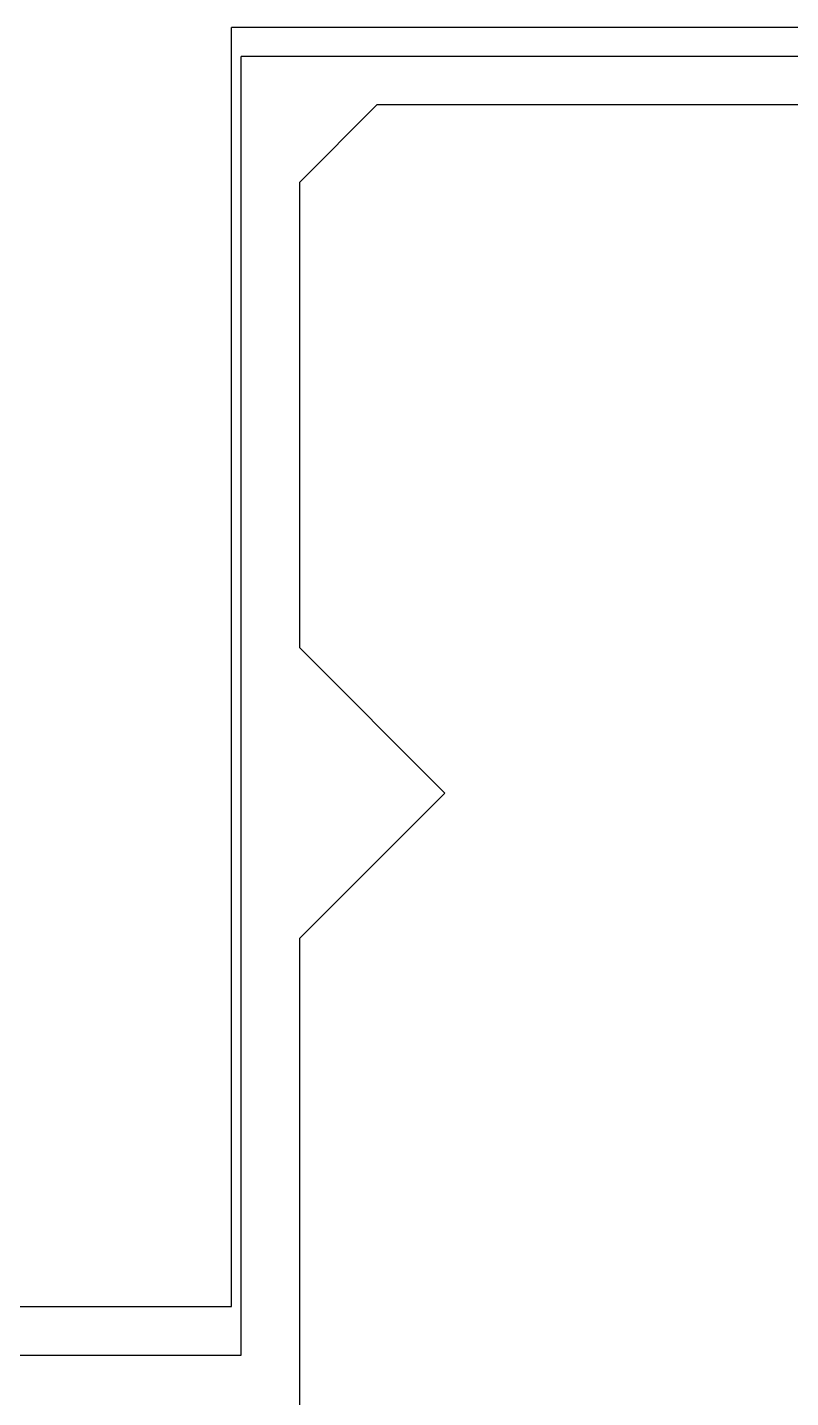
# Model space of a CAD drawing. Header units: millimetres. Extents: x -201 to 3037, y -406 to 3230.
# Drawn here: x 2237.19 to 2245.07, y 1356.16 to 1370.3 of the extents above; entities that cross this region are included whole.
import ezdxf

# ---------------------------------------------------------------- set-up
doc = ezdxf.new("R2010")
doc.units = ezdxf.units.MM
doc.layers.add('HIDDEN', color=8, linetype='Continuous')
doc.layers.add('VISIBLE', color=7, linetype='Continuous')

msp = doc.modelspace()

# ---------------------------------------------------------------- linework, layer by layer
at = {"layer": 'HIDDEN'}
for points in [[(2260.7, 1370.3), (2239.3, 1370.3)], [(2239.3, 1357.1), (2239.3, 1370.3)], [(2260.7, 1370.3), (2239.3, 1370.3)], [(2239.3, 1357.1), (2239.3, 1370.3)], [(2260.7, 1370.3), (2239.3, 1370.3)], [(2239.3, 1357.1), (2239.3, 1370.3)], [(2260.7, 1370.3), (2239.3, 1370.3)], [(2239.3, 1357.1), (2239.3, 1370.3)], [(2260.7, 1370.3), (2239.3, 1370.3)], [(2239.3, 1357.1), (2239.3, 1370.3)], [(2260.7, 1370.3), (2239.3, 1370.3)], [(2239.3, 1357.1), (2239.3, 1370.3)], [(2260.7, 1370.3), (2239.3, 1370.3)], [(2239.3, 1357.1), (2239.3, 1370.3)], [(2260.6, 1370), (2239.4, 1370)], [(2239.4, 1356.6), (2239.4, 1370)], [(2239.4, 1356.6), (2239.4, 1370)], [(2260.6, 1370), (2239.4, 1370)], [(2239.4, 1356.6), (2239.4, 1370)], [(2240.8, 1369.5), (2240, 1368.7)], [(2259.2, 1369.5), (2240.8, 1369.5)], [(2240, 1368.7), (2240, 1363.9)], [(2240, 1363.9), (2241.5, 1362.4)], [(2241.5, 1362.4), (2240, 1360.9)], [(2240, 1360.9), (2240, 1352)], [(2229, 1357.1), (2239.3, 1357.1)], [(2229, 1357.1), (2239.3, 1357.1)], [(2229, 1357.1), (2239.3, 1357.1)], [(2229, 1357.1), (2239.3, 1357.1)], [(2229, 1357.1), (2239.3, 1357.1)], [(2229, 1357.1), (2239.3, 1357.1)], [(2229, 1357.1), (2239.3, 1357.1)], [(2228, 1356.6), (2239.4, 1356.6)], [(2228, 1356.6), (2239.4, 1356.6)], [(2228, 1356.6), (2239.4, 1356.6)]]:
    msp.add_lwpolyline(points, dxfattribs=at)
at = {"layer": 'VISIBLE'}
for points in [[(2260.7, 1370.3), (2239.3, 1370.3)], [(2239.3, 1357.1), (2239.3, 1370.3)], [(2260.6, 1370), (2239.4, 1370)], [(2260.6, 1370), (2239.4, 1370)], [(2239.4, 1356.6), (2239.4, 1370)], [(2240.8, 1369.5), (2240, 1368.7)], [(2259.2, 1369.5), (2240.8, 1369.5)], [(2240, 1368.7), (2240, 1363.9)], [(2240, 1363.9), (2241.5, 1362.4)], [(2241.5, 1362.4), (2240, 1360.9)], [(2240, 1360.9), (2240, 1352)], [(2229, 1357.1), (2239.3, 1357.1)], [(2228, 1356.6), (2239.4, 1356.6)]]:
    msp.add_lwpolyline(points, dxfattribs=at)

doc.saveas('drawing.dxf')
